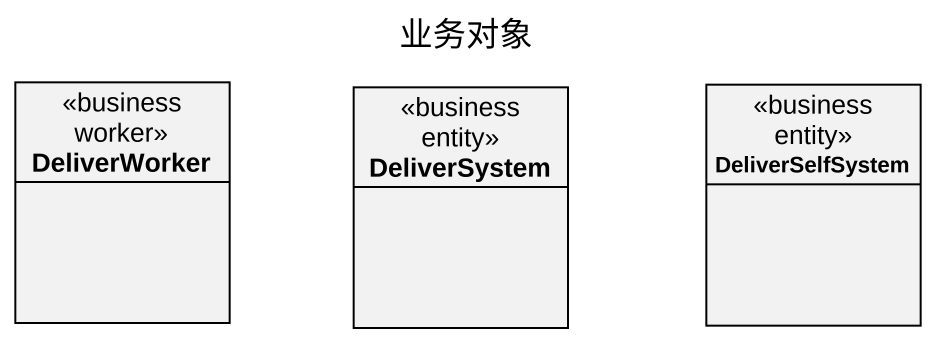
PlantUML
@startuml
title 业务对象
hide circle
hide empty members
class DeliverWorker <<business worker>>
class DeliverSystem <<business entity>>
class DeliverSelfSystem <<business entity>>
@enduml
